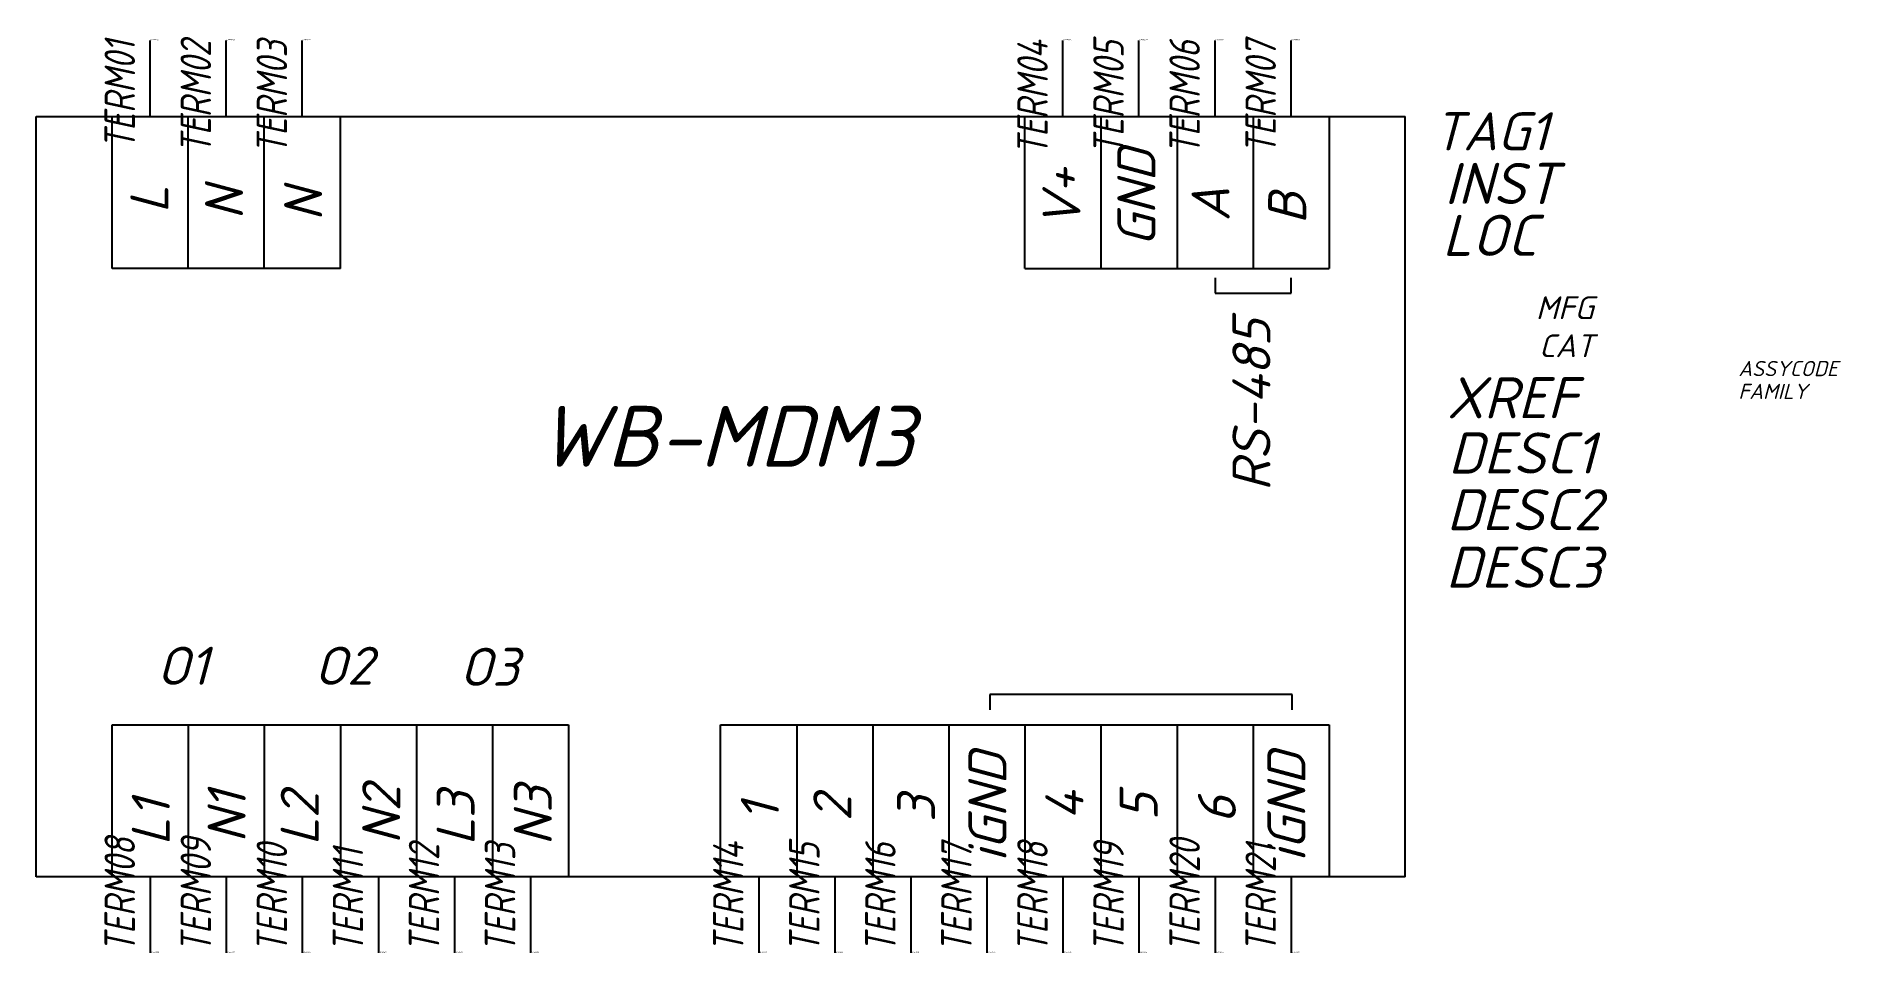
# Model space of a CAD drawing. Header units: millimetres. Extents: x -8 to 111, y -60 to 0.
import ezdxf
from ezdxf.enums import TextEntityAlignment as Align

# ---------------------------------------------------------------- set-up
doc = ezdxf.new("R2010")
doc.units = ezdxf.units.MM
doc.header["$LTSCALE"] = 6
doc.styles.add('WD_IEC', font='isocpeui.ttf', dxfattribs={"height": 2.5})
doc.styles.add('текст', font='isocpeui.ttf')

msp = doc.modelspace()

# ---------------------------------------------------------------- linework, layer by layer
for p, q in [((0, -5), (0, 0)), ((5, -5), (5, 0)), ((10, -5), (10, 0)), ((60, -5), (60, 0)), ((65, -5), (65, 0)), ((70, -5), (70, 0)), ((75, -5), (75, 0)), ((-7.5, -5), (82.5, -5)), ((-7.5, -55), (-7.5, -5)), ((-2.5, -15), (-2.5, -5)), ((2.5, -15), (2.5, -5)), ((7.5, -15), (7.5, -5)), ((12.5, -15), (12.5, -5)), ((57.5, -15), (57.5, -5)), ((62.5, -5), (62.5, -15)), ((67.5, -5), (67.5, -15)), ((72.5, -5), (72.5, -15)), ((77.5, -5), (77.5, -15)), ((82.5, -55), (82.5, -5)), ((2.5, -15), (-2.5, -15)), ((7.5, -15), (2.5, -15)), ((12.5, -15), (7.5, -15)), ((57.5, -15), (62.5, -15)), ((62.5, -15), (67.5, -15)), ((67.5, -15), (72.5, -15)), ((72.5, -15), (77.5, -15)), ((70, -15.62), (70, -16.62)), ((75, -16.62), (75, -15.62)), ((70, -16.62), (75, -16.62)), ((55.19, -43.01), (55.19, -44.01)), ((75.07, -43.01), (55.19, -43.01)), ((75.07, -44.01), (75.07, -43.01)), ((-2.5, -45), (2.5, -45)), ((-2.5, -55), (-2.5, -45)), ((2.5, -45), (7.5, -45)), ((2.5, -45), (2.5, -55)), ((7.5, -45), (12.5, -45)), ((7.5, -45), (7.5, -55)), ((12.5, -45), (17.5, -45)), ((12.5, -45), (12.5, -55)), ((17.5, -45), (22.5, -45)), ((17.5, -45), (17.5, -55)), ((22.5, -45), (27.5, -45)), ((22.5, -45), (22.5, -55)), ((27.5, -45), (27.5, -55)), ((37.5, -45), (42.5, -45)), ((37.5, -55), (37.5, -45)), ((42.5, -45), (47.5, -45)), ((42.5, -45), (42.5, -55)), ((47.5, -45), (52.5, -45)), ((47.5, -45), (47.5, -55)), ((52.5, -45), (57.5, -45)), ((52.5, -45), (52.5, -55)), ((57.5, -45), (62.5, -45)), ((57.5, -45), (57.5, -55)), ((62.5, -45), (67.5, -45)), ((62.5, -45), (62.5, -55)), ((67.5, -45), (72.5, -45)), ((67.5, -45), (67.5, -55)), ((72.5, -45), (77.5, -45)), ((72.5, -45), (72.5, -55)), ((77.5, -45), (77.5, -55)), ((82.5, -55), (-7.5, -55)), ((0, -55), (0, -60)), ((5, -55), (5, -60)), ((10, -55), (10, -60)), ((15, -55), (15, -60)), ((20, -55), (20, -60)), ((25, -55), (25, -60)), ((40, -55), (40, -60)), ((45, -55), (45, -60)), ((50, -55), (50, -60)), ((55, -55), (55, -60)), ((60, -55), (60, -60)), ((65, -55), (65, -60)), ((70, -55), (70, -60)), ((75, -55), (75, -60))]:
    msp.add_line(p, q)

# ---------------------------------------------------------------- texts
at = {"style": 'текст'}
for s, p in [('GND', (66.08, -13.56)), ('V+', (61.15, -12.36)), ('N', (6.11, -11.79)), ('N', (11.31, -11.88)), ('L', (1.2, -11.37)), ('A', (70.95, -11.91)), ('B', (75.99, -12.09)), ('RS-485', (73.64, -29.65)), ('iGND', (56.29, -54.01)), ('iGND', (75.94, -54.01)), ('N2', (16.44, -52.85)), ('L1', (1.29, -52.94)), ('N1', (6.28, -52.76)), ('L2', (11.08, -52.94)), ('L3', (21.33, -52.94)), ('N3', (26.41, -52.94)), ('1', (41.33, -51.36)), ('2', (46.09, -51.34)), ('3', (51.6, -51.4)), ('4', (61.35, -51.25)), ('5', (66.23, -51.3)), ('6', (71.37, -51.49))]:
    msp.add_text(s, height=2.5, rotation=90, dxfattribs=at).set_placement(p)
for s, height, p in [('WB-MDM3', 4, (25.54, -28.03)), ('O1', 2.5, (0.43, -42.37)), ('O2', 2.5, (10.78, -42.37)), ('O3', 2.5, (20.33, -42.44))]:
    msp.add_text(s, height=height, dxfattribs=at).set_placement(p)
at = {"style": 'WD_IEC', "width": 0.8}
for tag, p in [('TERM01', (-1, 0)), ('TERM02', (4, 0)), ('TERM03', (9, 0)), ('TERM04', (59, 0)), ('TERM05', (64, 0)), ('TERM06', (69, 0)), ('TERM07', (74, 0))]:
    msp.add_attdef(tag, text='', height=2, rotation=90, dxfattribs=at).set_placement(p, align=Align.RIGHT)
at = {"style": 'WD_IEC', "flags": 1}
for tag, p, height in [('X2TERM01', (0, 0), 0.08), ('X2TERM02', (5, 0), 0.08), ('X2TERM03', (10, 0), 0.08), ('X2TERM04', (60, 0), 0.08), ('X2TERM05', (65, 0), 0.08), ('X2TERM06', (70, 0), 0.08), ('X2TERM07', (75, 0), 0.08), ('X2LINK', (0, -5), 0.01), ('ASSYCODE', (104.4, -22.08), 1), ('FAMILY', (104.4, -23.58), 1), ('X8TERM08', (0, -60), 0.08), ('X8TERM09', (5, -60), 0.08), ('X8TERM10', (10, -60), 0.08), ('X8TERM11', (15, -60), 0.08), ('X8TERM12', (20, -60), 0.08), ('X8TERM13', (25, -60), 0.08), ('X8TERM14', (40, -60), 0.08), ('X8TERM15', (45, -60), 0.08), ('X8TERM16', (50, -60), 0.08), ('X8TERM17', (55, -60), 0.08), ('X8TERM18', (60, -60), 0.08), ('X8TERM19', (65, -60), 0.08), ('X8TERM20', (70, -60), 0.08), ('X8TERM21', (75, -60), 0.08)]:
    msp.add_attdef(tag, p, '', height=height, dxfattribs=at)
at = {"style": 'WD_IEC'}
msp.add_attdef('TAG1', (84.33, -7.23), 'A', height=2.5, dxfattribs=at)
for tag, p in [('INST', (92.53, -10.76)), ('LOC', (91.14, -14.17)), ('XREF', (93.77, -24.85)), ('DESC1', (95.01, -28.48)), ('DESC2', (95.4, -32.21)), ('DESC3', (95.4, -35.99))]:
    msp.add_attdef(tag, text='', height=2.7, dxfattribs=at).set_placement(p, align=Align.RIGHT)
at = {"style": 'WD_IEC', "flags": 9}
for tag, text, p in [('MFG', 'Wiren Board', (94.9, -18.33)), ('CAT', 'WB-MDM3', (94.9, -20.83))]:
    msp.add_attdef(tag, text=text, height=1.5, dxfattribs=at).set_placement(p, align=Align.RIGHT)
at = {"style": 'WD_IEC', "width": 0.8}
for tag, p in [('TERM08', (-1, -60)), ('TERM09', (4, -60)), ('TERM10', (9, -60)), ('TERM11', (14, -60)), ('TERM12', (19, -60)), ('TERM13', (24, -60)), ('TERM14', (39, -60)), ('TERM15', (44, -60)), ('TERM16', (49, -60)), ('TERM17', (54, -60)), ('TERM18', (59, -60)), ('TERM19', (64, -60)), ('TERM20', (69, -60)), ('TERM21', (74, -60))]:
    msp.add_attdef(tag, p, '', height=2, rotation=90, dxfattribs=at)

doc.saveas('drawing.dxf')
